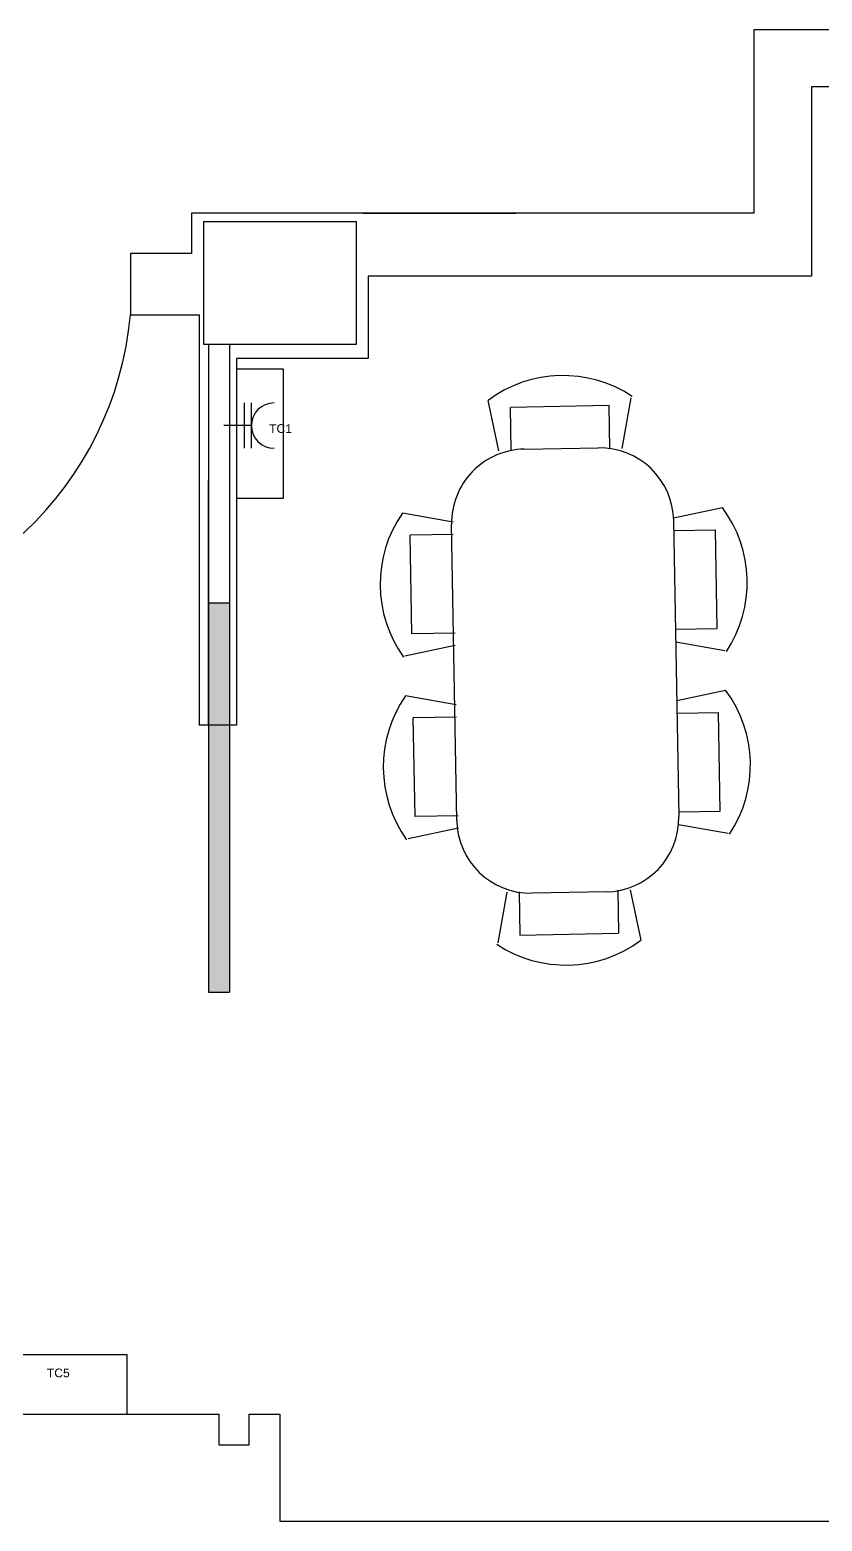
# Model space of a CAD drawing. Header units: millimetres. Extents: x 2377 to 4712, y -254 to 3188.
# Drawn here: x 4005.4 to 4056.2, y 1074.2 to 1169.8 of the extents above; entities that cross this region are included whole.
import ezdxf

# ---------------------------------------------------------------- set-up
doc = ezdxf.new("R2010")
doc.units = ezdxf.units.MM
doc.layers.add('Enchufes', color=30, linetype='Continuous')
doc.layers.add('Mobiliario', color=254, linetype='Continuous')
doc.styles.get("Standard").update_dxf_attribs({"font": 'arial.ttf'})

msp = doc.modelspace()

# ---------------------------------------------------------------- hatches: boundary and pattern name
at = {"transparency": 33554687}
h = msp.add_hatch(color=256, dxfattribs=at)
h.dxf.hatch_style = 1
h.paths.add_polyline_path([(4018.225, 1133.071), (4016.879, 1133.071), (4016.879, 1125.232), (4018.225, 1125.232)])
h = msp.add_hatch(color=256, dxfattribs=at)
h.dxf.hatch_style = 1
h.paths.add_polyline_path([(4018.225, 1125.232), (4016.879, 1125.232), (4016.879, 1108.094), (4018.225, 1108.094)])

# ---------------------------------------------------------------- linework, layer by layer
for p, q in [((4051.84, 1169.834), (4051.84, 1158.075)), ((4089.894, 1169.834), (4051.84, 1169.834)), ((4055.55, 1166.166), (4055.55, 1154.039)), ((4083.432, 1166.166), (4055.55, 1166.166)), ((4051.84, 1158.075), (4015.79, 1158.075)), ((4015.79, 1158.075), (4015.79, 1155.474)), ((4026.795, 1158.075), (4036.594, 1158.075)), ((4026.363, 1157.51), (4016.564, 1157.51)), ((4016.564, 1157.51), (4016.564, 1149.671)), ((4026.363, 1149.671), (4026.363, 1157.51)), ((4015.79, 1155.474), (4011.87, 1155.474)), ((4011.87, 1155.474), (4011.87, 1151.555)), ((4055.55, 1154.039), (4027.109, 1154.039)), ((4027.109, 1154.039), (4027.109, 1148.749)), ((4011.87, 1151.555), (4016.266, 1151.555)), ((4016.266, 1151.555), (4016.266, 1125.232)), ((4016.564, 1149.671), (4026.363, 1149.671)), ((4016.879, 1149.671), (4016.879, 1125.232)), ((4018.225, 1149.671), (4018.225, 1125.232)), ((4027.109, 1148.749), (4018.662, 1148.749)), ((4018.662, 1148.749), (4018.662, 1125.232)), ((4018.662, 1148.074), (4021.659, 1148.074)), ((4021.659, 1148.074), (4021.659, 1139.763)), ((4016.879, 1125.232), (4016.879, 1140.91)), ((4021.659, 1139.763), (4018.662, 1139.763)), ((4016.879, 1125.232), (4016.879, 1133.071)), ((4016.879, 1133.071), (4018.225, 1133.071)), ((4018.225, 1125.232), (4016.266, 1125.232)), ((4016.879, 1125.232), (4016.879, 1108.094)), ((4018.662, 1125.232), (4018.225, 1125.232)), ((4018.225, 1125.232), (4018.225, 1108.094)), ((4016.879, 1108.094), (4018.225, 1108.094)), ((3994.906, 1084.839), (4011.639, 1084.839)), ((4011.639, 1084.839), (4011.639, 1081.013)), ((3988.131, 1081.013), (4017.527, 1081.013)), ((4017.527, 1081.013), (4017.527, 1079.054)), ((4019.487, 1079.054), (4019.487, 1081.013)), ((4019.487, 1081.013), (4021.447, 1081.013)), ((4021.447, 1081.013), (4021.447, 1074.154)), ((4017.527, 1079.054), (4019.487, 1079.054)), ((4021.447, 1074.154), (4059.301, 1074.154))]:
    msp.add_line(p, q, dxfattribs=at)
at = {"layer": 'Enchufes', "transparency": 33554687}
for p, q in [((4019.178, 1142.989), (4019.178, 1145.893)), ((4019.623, 1142.989), (4019.623, 1145.893)), ((4019.623, 1144.441), (4017.854, 1144.441))]:
    msp.add_line(p, q, dxfattribs=at)
msp.add_arc((4021.075, 1144.441), 1.452, 90, 270, dxfattribs=at)
at = {"layer": 'Mobiliario', "transparency": 33554687}
for p, q in [((4035.492, 1142.829), (4034.806, 1146.063)), ((4042.566, 1145.723), (4036.235, 1145.613)), ((4036.283, 1142.843), (4036.235, 1145.613)), ((4042.614, 1142.953), (4042.566, 1145.723)), ((4043.406, 1142.967), (4043.978, 1146.223)), ((4037.125, 1142.93), (4041.874, 1143.013)), ((4032.562, 1138.251), (4029.306, 1138.823)), ((4046.699, 1138.517), (4049.832, 1139.182)), ((4032.791, 1119.105), (4032.46, 1138.099)), ((4046.705, 1138.348), (4047.037, 1119.354)), ((4046.716, 1137.706), (4049.382, 1137.753)), ((4049.492, 1131.422), (4049.382, 1137.753)), ((4032.575, 1137.46), (4029.806, 1137.411)), ((4029.916, 1131.08), (4029.806, 1137.411)), ((4032.686, 1131.128), (4029.916, 1131.08)), ((4046.827, 1131.375), (4049.492, 1131.422)), ((4032.7, 1130.337), (4029.466, 1129.651)), ((4046.841, 1130.563), (4049.992, 1130.01)), ((4032.766, 1126.538), (4029.51, 1127.11)), ((4046.907, 1126.805), (4050.036, 1127.469)), ((4032.78, 1125.747), (4030.01, 1125.698)), ((4030.12, 1119.367), (4030.01, 1125.698)), ((4046.921, 1125.994), (4049.586, 1126.04)), ((4049.697, 1119.709), (4049.586, 1126.04)), ((4047.031, 1119.662), (4049.697, 1119.709)), ((4032.904, 1118.624), (4029.67, 1117.938)), ((4032.89, 1119.415), (4030.12, 1119.367)), ((4047.019, 1118.855), (4050.197, 1118.297)), ((4036, 1114.514), (4035.428, 1111.259)), ((4036.791, 1114.528), (4036.84, 1111.758)), ((4042.371, 1114.522), (4037.623, 1114.439)), ((4043.123, 1114.639), (4043.171, 1111.869)), ((4043.914, 1114.653), (4044.6, 1111.419)), ((4036.84, 1111.758), (4043.171, 1111.869))]:
    msp.add_line(p, q, dxfattribs=at)
for centre, radius, start, end in [((3990.133, 1153.515), 21.825, 271.81076, 354.84827), ((4039.601, 1139.63), 8.023, 56.419, 126.69805), ((4037.208, 1138.182), 4.749, 91, 181), ((4041.957, 1138.265), 4.749, 1, 91), ((4035.902, 1134.256), 8.023, 145.30195, 215.581), ((4043.399, 1134.387), 8.023, 326.419, 36.69805), ((4036.107, 1122.543), 8.023, 145.30195, 215.581), ((4043.603, 1122.674), 8.023, 326.419, 36.69805), ((4037.54, 1119.188), 4.749, 181, 271), ((4042.288, 1119.271), 4.749, 271, 1), ((4039.805, 1117.852), 8.023, 236.419, 306.69805)]:
    msp.add_arc(centre, radius, start, end, dxfattribs=at)

# ---------------------------------------------------------------- texts
at = {"layer": 'Enchufes', "transparency": 33554687, "char_height": 0.5564, "attachment_point": 1}
for s, insert in [('TC1', (4020.76, 1144.531)), ('TC5', (4006.509, 1083.944))]:
    msp.add_mtext_dynamic_manual_height_columns(s, width=1.97357, gutter_width=2.782, heights=[0], dxfattribs=dict(at, insert=insert))

doc.saveas('drawing.dxf')
